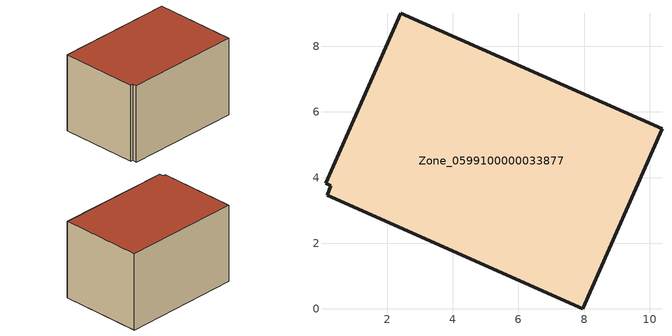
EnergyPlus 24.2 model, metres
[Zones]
Zone_0599100000033877
 floor ground (C_G): 0.17,3.46 0.28,3.75 0.12,3.82 2.41,9.01 10.37,5.48 7.95,0 z0
 wall outside (C_F): 10.37,5.48 2.41,9.01 0.12,3.82 0.28,3.75 0.17,3.46 7.95,0 10.37,5.48 z0:5.67
 roof outside (C_R): 0.28,3.75 0.17,3.46 7.95,0 10.37,5.48 2.41,9.01 0.12,3.82 z5.67
[BUILDING]
Pand.0599100000033877: North Axis=0; Terrain=City; Loads Convergence Tolerance Value=0.04; Temperature Convergence Tolerance Value=0.4; Solar Distribution=FullExterior; Maximum Number of Warmup Days=25; Minimum Number of Warmup Days=1
[Site:Location]
Rotterdam.The.Hague.AP_ZH_NLD Design_Conditions: Latitude=51.96; Longitude=4.45; Time Zone=1; Elevation=-4.5
[SITE:GROUNDTEMPERATURE:BUILDINGSURFACE]
18, 18, 18, 18, 18, 18, 18, 18, 18, 18, 18, 18
[MATERIAL] Thermal Absorptance=0.9; Solar Absorptance=0.7; Visible Absorptance=0.7
Name | Roughness | Thickness | Conductivity | Density | Specific Heat
G.TI.1946-1964 | MediumSmooth | 0.15 | 1 | 540 | 1210
F.TI.1946-1964 | Rough | 0.3 | 0.857143 | 1920 | 840
R.TI.1946-1964 | MediumRough | 0.2 | 0.277778 | 1500 | 1000
[CONSTRUCTION]
C_G: G.TI.1946-1964
C_F: F.TI.1946-1964
C_R: R.TI.1946-1964
[ZONE]
Zone_0599100000033877: Type=1; Multiplier=1; Ceiling Height=Autocalculate; Volume=Autocalculate; Floor Area=autocalculate; Part of Total Floor Area=Yes
[ZONEINFILTRATION:DESIGNFLOWRATE]
Infil_Zone_0599100000033877: Zone or ZoneList or Space or SpaceList=Zone_0599100000033877; Schedule=AlwaysOn; Design Flow Rate Calculation Method=Flow/Area; Flow Rate per Floor Area=0.003; Constant Term Coefficient=1; Temperature Term Coefficient=0; Velocity Term Coefficient=0; Velocity Squared Term Coefficient=0
[HVACTEMPLATE:ZONE:IDEALLOADSAIRSYSTEM]
Zone_0599100000033877: Maximum Heating Supply Air Temperature=50; Minimum Cooling Supply Air Temperature=13; Maximum Heating Supply Air Humidity Ratio=0.0156; Minimum Cooling Supply Air Humidity Ratio=0.0077; Heating Limit=NoLimit; Cooling Limit=NoLimit; Dehumidification Control Type=ConstantSensibleHeatRatio; Cooling Sensible Heat Ratio=0.7; Dehumidification Setpoint=60; Humidification Control Type=None; Humidification Setpoint=30; Outdoor Air Method=None; Outdoor Air Flow Rate per Person=0.00944; Outdoor Air Flow Rate per Zone Floor Area=0; Outdoor Air Flow Rate per Zone=0; Demand Controlled Ventilation Type=None; Outdoor Air Economizer Type=NoEconomizer; Heat Recovery Type=None; Sensible Heat Recovery Effectiveness=0.7; Latent Heat Recovery Effectiveness=0.65
[ZONECONTROL:THERMOSTAT]
ThermostatControl_Zone_0599100000033877: Zone or ZoneList=Zone_0599100000033877; Control Type Schedule=DualSetpointControlType; Control 1=Thermostat_Zone_0599100000033877; Temperature Difference Between Cutout And Setpoint=0
[THERMOSTATSETPOINT:DUALSETPOINT]
Thermostat_Zone_0599100000033877: Heating Setpoint Temperature Schedule=HeatingSetpoint_Zone_0599100000033877; Cooling Setpoint Temperature Schedule=CoolingSetpoint_Zone_0599100000033877
[SCHEDULE:COMPACT]
HeatingSetpoint_Zone_0599100000033877: Through: 12/31, For: AllDays, Until: 24:00, 21
CoolingSetpoint_Zone_0599100000033877: Through: 12/31, For: AllDays, Until: 24:00, 24
DualSetpointControlType: Through: 12/31, For: AllDays, Until: 24:00, 4
AlwaysOn: Through: 12/31, For: AllDays, Until: 24:00, 1
